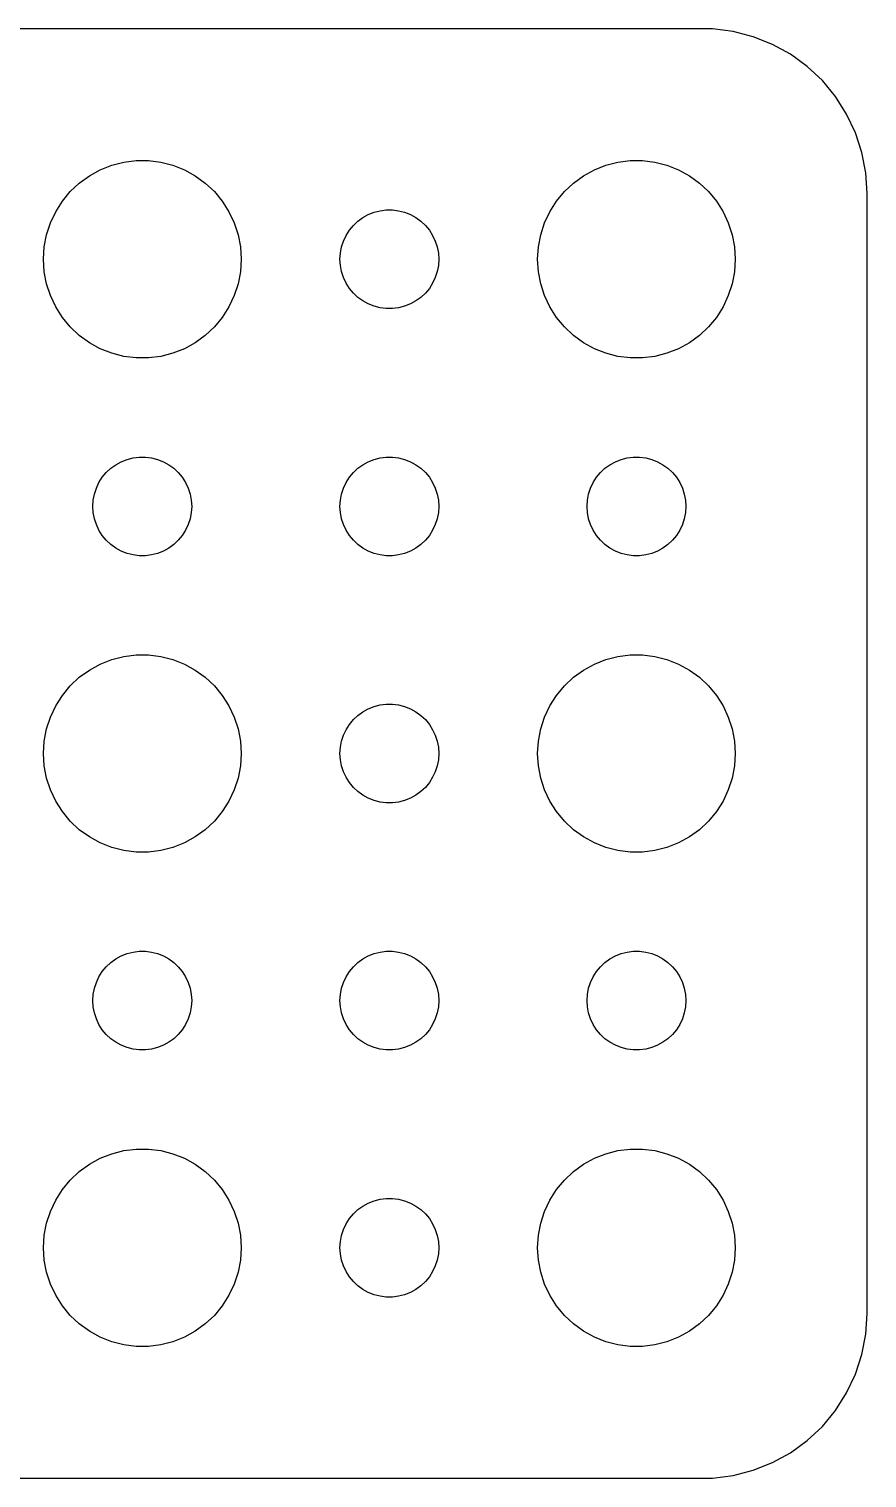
# Model space of a CAD drawing. Header units: metres. Extents: x -22 to 22, y 140 to 346.
# Drawn here: x -3.44 to 22, y 194.01 to 237.99 of the extents above; entities that cross this region are included whole.
import ezdxf

# ---------------------------------------------------------------- set-up
doc = ezdxf.new("R2010")
doc.units = ezdxf.units.M

msp = doc.modelspace()

# ---------------------------------------------------------------- linework, layer by layer
for p, q in [((17.3139, 237.99), (-17.3139, 237.99)), ((17.9369, 237.911), (17.3139, 237.99)), ((18.5451, 237.755), (17.9369, 237.911)), ((19.1289, 237.524), (18.5451, 237.755)), ((19.6791, 237.222), (19.1289, 237.524)), ((20.1871, 236.853), (19.6791, 237.222)), ((20.6448, 236.423), (20.1871, 236.853)), ((21.0451, 235.939), (20.6448, 236.423)), ((21.3815, 235.409), (21.0451, 235.939)), ((21.6489, 234.841), (21.3815, 235.409)), ((21.8429, 234.243), (21.6489, 234.841)), ((-0.562134, 233.947), (-0.18837, 233.994)), ((-0.18837, 233.994), (0.18837, 233.994)), ((0.18837, 233.994), (0.562134, 233.947)), ((14.4379, 233.947), (14.8116, 233.994)), ((14.8116, 233.994), (15.1884, 233.994)), ((15.1884, 233.994), (15.5621, 233.947)), ((21.9606, 233.627), (21.8429, 234.243)), ((-1.60747, 233.533), (-1.27733, 233.714)), ((-1.27733, 233.714), (-0.927048, 233.853)), ((-0.927048, 233.853), (-0.562134, 233.947)), ((0.562134, 233.947), (0.927048, 233.853)), ((0.927048, 233.853), (1.27733, 233.714)), ((1.27733, 233.714), (1.60747, 233.533)), ((13.3925, 233.533), (13.7227, 233.714)), ((13.7227, 233.714), (14.0729, 233.853)), ((14.0729, 233.853), (14.4379, 233.947)), ((15.5621, 233.947), (15.927, 233.853)), ((15.927, 233.853), (16.2773, 233.714)), ((16.2773, 233.714), (16.6075, 233.533)), ((22, 233), (21.9606, 233.627)), ((-2.1869, 233.054), (-1.91226, 233.312)), ((-1.91226, 233.312), (-1.60747, 233.533)), ((1.60747, 233.533), (1.91226, 233.312)), ((1.91226, 233.312), (2.1869, 233.054)), ((12.8131, 233.054), (13.0877, 233.312)), ((13.0877, 233.312), (13.3925, 233.533)), ((16.6075, 233.533), (16.9123, 233.312)), ((16.9123, 233.312), (17.1869, 233.054)), ((-2.62891, 232.445), (-2.42705, 232.763)), ((-2.42705, 232.763), (-2.1869, 233.054)), ((2.1869, 233.054), (2.42705, 232.763)), ((2.42705, 232.763), (2.62891, 232.445)), ((12.3711, 232.445), (12.5729, 232.763)), ((12.5729, 232.763), (12.8131, 233.054)), ((17.1869, 233.054), (17.427, 232.763)), ((17.427, 232.763), (17.6289, 232.445)), ((22, 199), (22, 233)), ((-2.78932, 232.104), (-2.62891, 232.445)), ((2.62891, 232.445), (2.78932, 232.104)), ((6.54385, 232.156), (6.69626, 232.266)), ((6.69626, 232.266), (6.86133, 232.357)), ((6.86133, 232.357), (7.03647, 232.427)), ((7.03647, 232.427), (7.21892, 232.473)), ((7.21892, 232.473), (7.40581, 232.497)), ((7.40581, 232.497), (7.59418, 232.497)), ((7.59418, 232.497), (7.78107, 232.473)), ((7.78107, 232.473), (7.96352, 232.427)), ((7.96352, 232.427), (8.13866, 232.357)), ((8.13866, 232.357), (8.30373, 232.266)), ((8.30373, 232.266), (8.45613, 232.156)), ((12.2107, 232.104), (12.3711, 232.445)), ((17.6289, 232.445), (17.7893, 232.104)), ((-2.90575, 231.746), (-2.78932, 232.104)), ((2.78932, 232.104), (2.90575, 231.746)), ((6.18553, 231.723), (6.28647, 231.882)), ((6.28647, 231.882), (6.40654, 232.027)), ((6.40654, 232.027), (6.54385, 232.156)), ((8.45613, 232.156), (8.59344, 232.027)), ((8.59344, 232.027), (8.71352, 231.882)), ((8.71352, 231.882), (8.81445, 231.723)), ((12.0942, 231.746), (12.2107, 232.104)), ((17.7893, 232.104), (17.9057, 231.746)), ((-3, 231), (-2.97633, 231.376)), ((-2.97633, 231.376), (-2.90575, 231.746)), ((2.90575, 231.746), (2.97633, 231.376)), ((2.97633, 231.376), (3, 231)), ((6.01183, 231.188), (6.04712, 231.373)), ((6.04712, 231.373), (6.10533, 231.552)), ((6.10533, 231.552), (6.18553, 231.723)), ((8.81445, 231.723), (8.89465, 231.552)), ((8.89465, 231.552), (8.95287, 231.373)), ((8.95287, 231.373), (8.98816, 231.188)), ((12, 231), (12.0237, 231.376)), ((12.0237, 231.376), (12.0942, 231.746)), ((17.9057, 231.746), (17.9763, 231.376)), ((17.9763, 231.376), (18, 231)), ((-2.97633, 230.624), (-3, 231)), ((3, 231), (2.97633, 230.624)), ((6, 231), (6.01183, 231.188)), ((6.01183, 230.812), (6, 231)), ((8.98816, 231.188), (9, 231)), ((9, 231), (8.98816, 230.812)), ((12.0237, 230.624), (12, 231)), ((18, 231), (17.9763, 230.624)), ((-2.90575, 230.254), (-2.97633, 230.624)), ((2.97633, 230.624), (2.90575, 230.254)), ((6.04712, 230.627), (6.01183, 230.812)), ((6.10533, 230.448), (6.04712, 230.627)), ((8.95287, 230.627), (8.89465, 230.448)), ((8.98816, 230.812), (8.95287, 230.627)), ((12.0942, 230.254), (12.0237, 230.624)), ((17.9763, 230.624), (17.9057, 230.254)), ((-2.78932, 229.896), (-2.90575, 230.254)), ((2.90575, 230.254), (2.78932, 229.896)), ((6.18553, 230.277), (6.10533, 230.448)), ((6.28647, 230.118), (6.18553, 230.277)), ((6.40654, 229.973), (6.28647, 230.118)), ((8.71352, 230.118), (8.59344, 229.973)), ((8.81445, 230.277), (8.71352, 230.118)), ((8.89465, 230.448), (8.81445, 230.277)), ((12.2107, 229.896), (12.0942, 230.254)), ((17.9057, 230.254), (17.7893, 229.896)), ((-2.62891, 229.555), (-2.78932, 229.896)), ((2.78932, 229.896), (2.62891, 229.555)), ((6.54385, 229.844), (6.40654, 229.973)), ((6.69626, 229.734), (6.54385, 229.844)), ((6.86133, 229.643), (6.69626, 229.734)), ((7.03647, 229.573), (6.86133, 229.643)), ((8.13866, 229.643), (7.96352, 229.573)), ((8.30373, 229.734), (8.13866, 229.643)), ((8.45613, 229.844), (8.30373, 229.734)), ((8.59344, 229.973), (8.45613, 229.844)), ((12.3711, 229.555), (12.2107, 229.896)), ((17.7893, 229.896), (17.6289, 229.555)), ((-2.42705, 229.237), (-2.62891, 229.555)), ((-2.1869, 228.946), (-2.42705, 229.237)), ((2.42705, 229.237), (2.1869, 228.946)), ((2.62891, 229.555), (2.42705, 229.237)), ((7.21892, 229.527), (7.03647, 229.573)), ((7.40581, 229.503), (7.21892, 229.527)), ((7.59418, 229.503), (7.40581, 229.503)), ((7.78107, 229.527), (7.59418, 229.503)), ((7.96352, 229.573), (7.78107, 229.527)), ((12.5729, 229.237), (12.3711, 229.555)), ((12.8131, 228.946), (12.5729, 229.237)), ((17.427, 229.237), (17.1869, 228.946)), ((17.6289, 229.555), (17.427, 229.237)), ((-1.91226, 228.688), (-2.1869, 228.946)), ((2.1869, 228.946), (1.91226, 228.688)), ((13.0877, 228.688), (12.8131, 228.946)), ((17.1869, 228.946), (16.9123, 228.688)), ((-1.60747, 228.467), (-1.91226, 228.688)), ((-1.27733, 228.286), (-1.60747, 228.467)), ((-0.927048, 228.147), (-1.27733, 228.286)), ((1.27733, 228.286), (0.927048, 228.147)), ((1.60747, 228.467), (1.27733, 228.286)), ((1.91226, 228.688), (1.60747, 228.467)), ((13.3925, 228.467), (13.0877, 228.688)), ((13.7227, 228.286), (13.3925, 228.467)), ((14.0729, 228.147), (13.7227, 228.286)), ((16.2773, 228.286), (15.927, 228.147)), ((16.6075, 228.467), (16.2773, 228.286)), ((16.9123, 228.688), (16.6075, 228.467)), ((-0.562134, 228.053), (-0.927048, 228.147)), ((-0.18837, 228.006), (-0.562134, 228.053)), ((0.18837, 228.006), (-0.18837, 228.006)), ((0.562134, 228.053), (0.18837, 228.006)), ((0.927048, 228.147), (0.562134, 228.053)), ((14.4379, 228.053), (14.0729, 228.147)), ((14.8116, 228.006), (14.4379, 228.053)), ((15.1884, 228.006), (14.8116, 228.006)), ((15.5621, 228.053), (15.1884, 228.006)), ((15.927, 228.147), (15.5621, 228.053)), ((-0.956131, 224.656), (-0.803726, 224.766)), ((-0.803726, 224.766), (-0.638657, 224.857)), ((-0.638657, 224.857), (-0.463516, 224.927)), ((-0.463516, 224.927), (-0.281067, 224.973)), ((-0.281067, 224.973), (-0.094177, 224.997)), ((-0.094177, 224.997), (0.094177, 224.997)), ((0.094177, 224.997), (0.281067, 224.973)), ((0.281067, 224.973), (0.463516, 224.927)), ((0.463516, 224.927), (0.638657, 224.857)), ((0.638657, 224.857), (0.803726, 224.766)), ((0.803726, 224.766), (0.956131, 224.656)), ((6.54385, 224.656), (6.69626, 224.766)), ((6.69626, 224.766), (6.86133, 224.857)), ((6.86133, 224.857), (7.03647, 224.927)), ((7.03647, 224.927), (7.21892, 224.973)), ((7.21892, 224.973), (7.40581, 224.997)), ((7.40581, 224.997), (7.59418, 224.997)), ((7.59418, 224.997), (7.78107, 224.973)), ((7.78107, 224.973), (7.96352, 224.927)), ((7.96352, 224.927), (8.13866, 224.857)), ((8.13866, 224.857), (8.30373, 224.766)), ((8.30373, 224.766), (8.45613, 224.656)), ((14.0439, 224.656), (14.1963, 224.766)), ((14.1963, 224.766), (14.3613, 224.857)), ((14.3613, 224.857), (14.5365, 224.927)), ((14.5365, 224.927), (14.7189, 224.973)), ((14.7189, 224.973), (14.9058, 224.997)), ((14.9058, 224.997), (15.0942, 224.997)), ((15.0942, 224.997), (15.2811, 224.973)), ((15.2811, 224.973), (15.4635, 224.927)), ((15.4635, 224.927), (15.6387, 224.857)), ((15.6387, 224.857), (15.8037, 224.766)), ((15.8037, 224.766), (15.9561, 224.656)), ((-1.31445, 224.223), (-1.21352, 224.382)), ((-1.21352, 224.382), (-1.09344, 224.527)), ((-1.09344, 224.527), (-0.956131, 224.656)), ((0.956131, 224.656), (1.09344, 224.527)), ((1.09344, 224.527), (1.21352, 224.382)), ((1.21352, 224.382), (1.31445, 224.223)), ((6.18553, 224.223), (6.28647, 224.382)), ((6.28647, 224.382), (6.40654, 224.527)), ((6.40654, 224.527), (6.54385, 224.656)), ((8.45613, 224.656), (8.59344, 224.527)), ((8.59344, 224.527), (8.71352, 224.382)), ((8.71352, 224.382), (8.81445, 224.223)), ((13.6855, 224.223), (13.7865, 224.382)), ((13.7865, 224.382), (13.9065, 224.527)), ((13.9065, 224.527), (14.0439, 224.656)), ((15.9561, 224.656), (16.0934, 224.527)), ((16.0934, 224.527), (16.2135, 224.382)), ((16.2135, 224.382), (16.3145, 224.223)), ((-1.48816, 223.688), (-1.45287, 223.873)), ((-1.45287, 223.873), (-1.39465, 224.052)), ((-1.39465, 224.052), (-1.31445, 224.223)), ((1.31445, 224.223), (1.39465, 224.052)), ((1.39465, 224.052), (1.45287, 223.873)), ((1.45287, 223.873), (1.48816, 223.688)), ((6.01183, 223.688), (6.04712, 223.873)), ((6.04712, 223.873), (6.10533, 224.052)), ((6.10533, 224.052), (6.18553, 224.223)), ((8.81445, 224.223), (8.89465, 224.052)), ((8.89465, 224.052), (8.95287, 223.873)), ((8.95287, 223.873), (8.98816, 223.688)), ((13.5118, 223.688), (13.5471, 223.873)), ((13.5471, 223.873), (13.6053, 224.052)), ((13.6053, 224.052), (13.6855, 224.223)), ((16.3145, 224.223), (16.3947, 224.052)), ((16.3947, 224.052), (16.4529, 223.873)), ((16.4529, 223.873), (16.4882, 223.688)), ((-1.5, 223.5), (-1.48816, 223.688)), ((-1.48816, 223.312), (-1.5, 223.5)), ((1.48816, 223.688), (1.5, 223.5)), ((1.5, 223.5), (1.48816, 223.312)), ((6, 223.5), (6.01183, 223.688)), ((6.01183, 223.312), (6, 223.5)), ((8.98816, 223.688), (9, 223.5)), ((9, 223.5), (8.98816, 223.312)), ((13.5, 223.5), (13.5118, 223.688)), ((13.5118, 223.312), (13.5, 223.5)), ((16.4882, 223.688), (16.5, 223.5)), ((16.5, 223.5), (16.4882, 223.312)), ((-1.45287, 223.127), (-1.48816, 223.312)), ((-1.39465, 222.948), (-1.45287, 223.127)), ((1.45287, 223.127), (1.39465, 222.948)), ((1.48816, 223.312), (1.45287, 223.127)), ((6.04712, 223.127), (6.01183, 223.312)), ((6.10533, 222.948), (6.04712, 223.127)), ((8.95287, 223.127), (8.89465, 222.948)), ((8.98816, 223.312), (8.95287, 223.127)), ((13.5471, 223.127), (13.5118, 223.312)), ((13.6053, 222.948), (13.5471, 223.127)), ((16.4529, 223.127), (16.3947, 222.948)), ((16.4882, 223.312), (16.4529, 223.127)), ((-1.31445, 222.777), (-1.39465, 222.948)), ((-1.21352, 222.618), (-1.31445, 222.777)), ((-1.09344, 222.473), (-1.21352, 222.618)), ((1.21352, 222.618), (1.09344, 222.473)), ((1.31445, 222.777), (1.21352, 222.618)), ((1.39465, 222.948), (1.31445, 222.777)), ((6.18553, 222.777), (6.10533, 222.948)), ((6.28647, 222.618), (6.18553, 222.777)), ((6.40654, 222.473), (6.28647, 222.618)), ((8.71352, 222.618), (8.59344, 222.473)), ((8.81445, 222.777), (8.71352, 222.618)), ((8.89465, 222.948), (8.81445, 222.777)), ((13.6855, 222.777), (13.6053, 222.948)), ((13.7865, 222.618), (13.6855, 222.777)), ((13.9065, 222.473), (13.7865, 222.618)), ((16.2135, 222.618), (16.0934, 222.473)), ((16.3145, 222.777), (16.2135, 222.618)), ((16.3947, 222.948), (16.3145, 222.777)), ((-0.956131, 222.344), (-1.09344, 222.473)), ((-0.803726, 222.234), (-0.956131, 222.344)), ((-0.638657, 222.143), (-0.803726, 222.234)), ((-0.463516, 222.073), (-0.638657, 222.143)), ((0.638657, 222.143), (0.463516, 222.073)), ((0.803726, 222.234), (0.638657, 222.143)), ((0.956131, 222.344), (0.803726, 222.234)), ((1.09344, 222.473), (0.956131, 222.344)), ((6.54385, 222.344), (6.40654, 222.473)), ((6.69626, 222.234), (6.54385, 222.344)), ((6.86133, 222.143), (6.69626, 222.234)), ((7.03647, 222.073), (6.86133, 222.143)), ((8.13866, 222.143), (7.96352, 222.073)), ((8.30373, 222.234), (8.13866, 222.143)), ((8.45613, 222.344), (8.30373, 222.234)), ((8.59344, 222.473), (8.45613, 222.344)), ((14.0439, 222.344), (13.9065, 222.473)), ((14.1963, 222.234), (14.0439, 222.344)), ((14.3613, 222.143), (14.1963, 222.234)), ((14.5365, 222.073), (14.3613, 222.143)), ((15.6387, 222.143), (15.4635, 222.073)), ((15.8037, 222.234), (15.6387, 222.143)), ((15.9561, 222.344), (15.8037, 222.234)), ((16.0934, 222.473), (15.9561, 222.344)), ((-0.281067, 222.027), (-0.463516, 222.073)), ((-0.094177, 222.003), (-0.281067, 222.027)), ((0.094177, 222.003), (-0.094177, 222.003)), ((0.281067, 222.027), (0.094177, 222.003)), ((0.463516, 222.073), (0.281067, 222.027)), ((7.21892, 222.027), (7.03647, 222.073)), ((7.40581, 222.003), (7.21892, 222.027)), ((7.59418, 222.003), (7.40581, 222.003)), ((7.78107, 222.027), (7.59418, 222.003)), ((7.96352, 222.073), (7.78107, 222.027)), ((14.7189, 222.027), (14.5365, 222.073)), ((14.9058, 222.003), (14.7189, 222.027)), ((15.0942, 222.003), (14.9058, 222.003)), ((15.2811, 222.027), (15.0942, 222.003)), ((15.4635, 222.073), (15.2811, 222.027)), ((-1.60747, 218.533), (-1.27733, 218.714)), ((-1.27733, 218.714), (-0.927048, 218.853)), ((-0.927048, 218.853), (-0.562134, 218.947)), ((-0.562134, 218.947), (-0.18837, 218.994)), ((-0.18837, 218.994), (0.18837, 218.994)), ((0.18837, 218.994), (0.562134, 218.947)), ((0.562134, 218.947), (0.927048, 218.853)), ((0.927048, 218.853), (1.27733, 218.714)), ((1.27733, 218.714), (1.60747, 218.533)), ((13.3925, 218.533), (13.7227, 218.714)), ((13.7227, 218.714), (14.0729, 218.853)), ((14.0729, 218.853), (14.4379, 218.947)), ((14.4379, 218.947), (14.8116, 218.994)), ((14.8116, 218.994), (15.1884, 218.994)), ((15.1884, 218.994), (15.5621, 218.947)), ((15.5621, 218.947), (15.927, 218.853)), ((15.927, 218.853), (16.2773, 218.714)), ((16.2773, 218.714), (16.6075, 218.533)), ((-2.1869, 218.054), (-1.91226, 218.312)), ((-1.91226, 218.312), (-1.60747, 218.533)), ((1.60747, 218.533), (1.91226, 218.312)), ((1.91226, 218.312), (2.1869, 218.054)), ((12.8131, 218.054), (13.0877, 218.312)), ((13.0877, 218.312), (13.3925, 218.533)), ((16.6075, 218.533), (16.9123, 218.312)), ((16.9123, 218.312), (17.1869, 218.054)), ((-2.62891, 217.445), (-2.42705, 217.763)), ((-2.42705, 217.763), (-2.1869, 218.054)), ((2.1869, 218.054), (2.42705, 217.763)), ((2.42705, 217.763), (2.62891, 217.445)), ((12.3711, 217.445), (12.5729, 217.763)), ((12.5729, 217.763), (12.8131, 218.054)), ((17.1869, 218.054), (17.427, 217.763)), ((17.427, 217.763), (17.6289, 217.445)), ((-2.78932, 217.104), (-2.62891, 217.445)), ((2.62891, 217.445), (2.78932, 217.104)), ((6.54385, 217.156), (6.69626, 217.266)), ((6.69626, 217.266), (6.86133, 217.357)), ((6.86133, 217.357), (7.03647, 217.427)), ((7.03647, 217.427), (7.21892, 217.473)), ((7.21892, 217.473), (7.40581, 217.497)), ((7.40581, 217.497), (7.59418, 217.497)), ((7.59418, 217.497), (7.78107, 217.473)), ((7.78107, 217.473), (7.96352, 217.427)), ((7.96352, 217.427), (8.13866, 217.357)), ((8.13866, 217.357), (8.30373, 217.266)), ((8.30373, 217.266), (8.45613, 217.156)), ((12.2107, 217.104), (12.3711, 217.445)), ((17.6289, 217.445), (17.7893, 217.104)), ((-2.90575, 216.746), (-2.78932, 217.104)), ((2.78932, 217.104), (2.90575, 216.746)), ((6.18553, 216.723), (6.28647, 216.882)), ((6.28647, 216.882), (6.40654, 217.027)), ((6.40654, 217.027), (6.54385, 217.156)), ((8.45613, 217.156), (8.59344, 217.027)), ((8.59344, 217.027), (8.71352, 216.882)), ((8.71352, 216.882), (8.81445, 216.723)), ((12.0942, 216.746), (12.2107, 217.104)), ((17.7893, 217.104), (17.9057, 216.746)), ((-2.97633, 216.376), (-2.90575, 216.746)), ((2.90575, 216.746), (2.97633, 216.376)), ((6.04712, 216.373), (6.10533, 216.552)), ((6.10533, 216.552), (6.18553, 216.723)), ((8.81445, 216.723), (8.89465, 216.552)), ((8.89465, 216.552), (8.95287, 216.373)), ((12.0237, 216.376), (12.0942, 216.746)), ((17.9057, 216.746), (17.9763, 216.376)), ((-3, 216), (-2.97633, 216.376)), ((-2.97633, 215.624), (-3, 216)), ((2.97633, 216.376), (3, 216)), ((3, 216), (2.97633, 215.624)), ((6, 216), (6.01183, 216.188)), ((6.01183, 215.812), (6, 216)), ((6.01183, 216.188), (6.04712, 216.373)), ((8.95287, 216.373), (8.98816, 216.188)), ((8.98816, 216.188), (9, 216)), ((9, 216), (8.98816, 215.812)), ((12, 216), (12.0237, 216.376)), ((12.0237, 215.624), (12, 216)), ((17.9763, 216.376), (18, 216)), ((18, 216), (17.9763, 215.624)), ((-2.90575, 215.254), (-2.97633, 215.624)), ((2.97633, 215.624), (2.90575, 215.254)), ((6.04712, 215.627), (6.01183, 215.812)), ((6.10533, 215.448), (6.04712, 215.627)), ((8.95287, 215.627), (8.89465, 215.448)), ((8.98816, 215.812), (8.95287, 215.627)), ((12.0942, 215.254), (12.0237, 215.624)), ((17.9763, 215.624), (17.9057, 215.254)), ((-2.78932, 214.896), (-2.90575, 215.254)), ((2.90575, 215.254), (2.78932, 214.896)), ((6.18553, 215.277), (6.10533, 215.448)), ((6.28647, 215.118), (6.18553, 215.277)), ((6.40654, 214.973), (6.28647, 215.118)), ((8.71352, 215.118), (8.59344, 214.973)), ((8.81445, 215.277), (8.71352, 215.118)), ((8.89465, 215.448), (8.81445, 215.277)), ((12.2107, 214.896), (12.0942, 215.254)), ((17.9057, 215.254), (17.7893, 214.896)), ((-2.62891, 214.555), (-2.78932, 214.896)), ((2.78932, 214.896), (2.62891, 214.555)), ((6.54385, 214.844), (6.40654, 214.973)), ((6.69626, 214.734), (6.54385, 214.844)), ((6.86133, 214.643), (6.69626, 214.734)), ((7.03647, 214.573), (6.86133, 214.643)), ((8.13866, 214.643), (7.96352, 214.573)), ((8.30373, 214.734), (8.13866, 214.643)), ((8.45613, 214.844), (8.30373, 214.734)), ((8.59344, 214.973), (8.45613, 214.844)), ((12.3711, 214.555), (12.2107, 214.896)), ((17.7893, 214.896), (17.6289, 214.555)), ((-2.42705, 214.237), (-2.62891, 214.555)), ((-2.1869, 213.946), (-2.42705, 214.237)), ((2.42705, 214.237), (2.1869, 213.946)), ((2.62891, 214.555), (2.42705, 214.237)), ((7.21892, 214.527), (7.03647, 214.573)), ((7.40581, 214.503), (7.21892, 214.527)), ((7.59418, 214.503), (7.40581, 214.503)), ((7.78107, 214.527), (7.59418, 214.503)), ((7.96352, 214.573), (7.78107, 214.527)), ((12.5729, 214.237), (12.3711, 214.555)), ((12.8131, 213.946), (12.5729, 214.237)), ((17.427, 214.237), (17.1869, 213.946)), ((17.6289, 214.555), (17.427, 214.237)), ((-1.91226, 213.688), (-2.1869, 213.946)), ((2.1869, 213.946), (1.91226, 213.688)), ((13.0877, 213.688), (12.8131, 213.946)), ((17.1869, 213.946), (16.9123, 213.688)), ((-1.60747, 213.467), (-1.91226, 213.688)), ((-1.27733, 213.286), (-1.60747, 213.467)), ((1.60747, 213.467), (1.27733, 213.286)), ((1.91226, 213.688), (1.60747, 213.467)), ((13.3925, 213.467), (13.0877, 213.688)), ((13.7227, 213.286), (13.3925, 213.467)), ((16.6075, 213.467), (16.2773, 213.286)), ((16.9123, 213.688), (16.6075, 213.467)), ((-0.927048, 213.147), (-1.27733, 213.286)), ((-0.562134, 213.053), (-0.927048, 213.147)), ((-0.18837, 213.006), (-0.562134, 213.053)), ((0.18837, 213.006), (-0.18837, 213.006)), ((0.562134, 213.053), (0.18837, 213.006)), ((0.927048, 213.147), (0.562134, 213.053)), ((1.27733, 213.286), (0.927048, 213.147)), ((14.0729, 213.147), (13.7227, 213.286)), ((14.4379, 213.053), (14.0729, 213.147)), ((14.8116, 213.006), (14.4379, 213.053)), ((15.1884, 213.006), (14.8116, 213.006)), ((15.5621, 213.053), (15.1884, 213.006)), ((15.927, 213.147), (15.5621, 213.053)), ((16.2773, 213.286), (15.927, 213.147)), ((-0.803726, 209.766), (-0.638657, 209.857)), ((-0.638657, 209.857), (-0.463516, 209.927)), ((-0.463516, 209.927), (-0.281067, 209.973)), ((-0.281067, 209.973), (-0.094177, 209.997)), ((-0.094177, 209.997), (0.094177, 209.997)), ((0.094177, 209.997), (0.281067, 209.973)), ((0.281067, 209.973), (0.463516, 209.927)), ((0.463516, 209.927), (0.638657, 209.857)), ((0.638657, 209.857), (0.803726, 209.766)), ((6.69626, 209.766), (6.86133, 209.857)), ((6.86133, 209.857), (7.03647, 209.927)), ((7.03647, 209.927), (7.21892, 209.973)), ((7.21892, 209.973), (7.40581, 209.997)), ((7.40581, 209.997), (7.59418, 209.997)), ((7.59418, 209.997), (7.78107, 209.973)), ((7.78107, 209.973), (7.96352, 209.927)), ((7.96352, 209.927), (8.13866, 209.857)), ((8.13866, 209.857), (8.30373, 209.766)), ((14.1963, 209.766), (14.3613, 209.857)), ((14.3613, 209.857), (14.5365, 209.927)), ((14.5365, 209.927), (14.7189, 209.973)), ((14.7189, 209.973), (14.9058, 209.997)), ((14.9058, 209.997), (15.0942, 209.997)), ((15.0942, 209.997), (15.2811, 209.973)), ((15.2811, 209.973), (15.4635, 209.927)), ((15.4635, 209.927), (15.6387, 209.857)), ((15.6387, 209.857), (15.8037, 209.766)), ((-1.31445, 209.223), (-1.21352, 209.382)), ((-1.21352, 209.382), (-1.09344, 209.527)), ((-1.09344, 209.527), (-0.956131, 209.656)), ((-0.956131, 209.656), (-0.803726, 209.766)), ((0.803726, 209.766), (0.956131, 209.656)), ((0.956131, 209.656), (1.09344, 209.527)), ((1.09344, 209.527), (1.21352, 209.382)), ((1.21352, 209.382), (1.31445, 209.223)), ((6.18553, 209.223), (6.28647, 209.382)), ((6.28647, 209.382), (6.40654, 209.527)), ((6.40654, 209.527), (6.54385, 209.656)), ((6.54385, 209.656), (6.69626, 209.766)), ((8.30373, 209.766), (8.45613, 209.656)), ((8.45613, 209.656), (8.59344, 209.527)), ((8.59344, 209.527), (8.71352, 209.382)), ((8.71352, 209.382), (8.81445, 209.223)), ((13.6855, 209.223), (13.7865, 209.382)), ((13.7865, 209.382), (13.9065, 209.527)), ((13.9065, 209.527), (14.0439, 209.656)), ((14.0439, 209.656), (14.1963, 209.766)), ((15.8037, 209.766), (15.9561, 209.656)), ((15.9561, 209.656), (16.0934, 209.527)), ((16.0934, 209.527), (16.2135, 209.382)), ((16.2135, 209.382), (16.3145, 209.223)), ((-1.45287, 208.873), (-1.39465, 209.052)), ((-1.39465, 209.052), (-1.31445, 209.223)), ((1.31445, 209.223), (1.39465, 209.052)), ((1.39465, 209.052), (1.45287, 208.873)), ((6.04712, 208.873), (6.10533, 209.052)), ((6.10533, 209.052), (6.18553, 209.223)), ((8.81445, 209.223), (8.89465, 209.052)), ((8.89465, 209.052), (8.95287, 208.873)), ((13.5471, 208.873), (13.6053, 209.052)), ((13.6053, 209.052), (13.6855, 209.223)), ((16.3145, 209.223), (16.3947, 209.052)), ((16.3947, 209.052), (16.4529, 208.873)), ((-1.5, 208.5), (-1.48816, 208.688)), ((-1.48816, 208.312), (-1.5, 208.5)), ((-1.48816, 208.688), (-1.45287, 208.873)), ((1.45287, 208.873), (1.48816, 208.688)), ((1.48816, 208.688), (1.5, 208.5)), ((1.5, 208.5), (1.48816, 208.312)), ((6, 208.5), (6.01183, 208.688)), ((6.01183, 208.312), (6, 208.5)), ((6.01183, 208.688), (6.04712, 208.873)), ((8.95287, 208.873), (8.98816, 208.688)), ((8.98816, 208.688), (9, 208.5)), ((9, 208.5), (8.98816, 208.312)), ((13.5, 208.5), (13.5118, 208.688)), ((13.5118, 208.312), (13.5, 208.5)), ((13.5118, 208.688), (13.5471, 208.873)), ((16.4529, 208.873), (16.4882, 208.688)), ((16.4882, 208.688), (16.5, 208.5)), ((16.5, 208.5), (16.4882, 208.312)), ((-1.45287, 208.127), (-1.48816, 208.312)), ((-1.39465, 207.948), (-1.45287, 208.127)), ((1.45287, 208.127), (1.39465, 207.948)), ((1.48816, 208.312), (1.45287, 208.127)), ((6.04712, 208.127), (6.01183, 208.312)), ((6.10533, 207.948), (6.04712, 208.127)), ((8.95287, 208.127), (8.89465, 207.948)), ((8.98816, 208.312), (8.95287, 208.127)), ((13.5471, 208.127), (13.5118, 208.312)), ((13.6053, 207.948), (13.5471, 208.127)), ((16.4529, 208.127), (16.3947, 207.948)), ((16.4882, 208.312), (16.4529, 208.127)), ((-1.31445, 207.777), (-1.39465, 207.948)), ((-1.21352, 207.618), (-1.31445, 207.777)), ((-1.09344, 207.473), (-1.21352, 207.618)), ((1.21352, 207.618), (1.09344, 207.473)), ((1.31445, 207.777), (1.21352, 207.618)), ((1.39465, 207.948), (1.31445, 207.777)), ((6.18553, 207.777), (6.10533, 207.948)), ((6.28647, 207.618), (6.18553, 207.777)), ((6.40654, 207.473), (6.28647, 207.618)), ((8.71352, 207.618), (8.59344, 207.473)), ((8.81445, 207.777), (8.71352, 207.618)), ((8.89465, 207.948), (8.81445, 207.777)), ((13.6855, 207.777), (13.6053, 207.948)), ((13.7865, 207.618), (13.6855, 207.777)), ((13.9065, 207.473), (13.7865, 207.618)), ((16.2135, 207.618), (16.0934, 207.473)), ((16.3145, 207.777), (16.2135, 207.618)), ((16.3947, 207.948), (16.3145, 207.777)), ((-0.956131, 207.344), (-1.09344, 207.473)), ((-0.803726, 207.234), (-0.956131, 207.344)), ((-0.638657, 207.143), (-0.803726, 207.234)), ((0.803726, 207.234), (0.638657, 207.143)), ((0.956131, 207.344), (0.803726, 207.234)), ((1.09344, 207.473), (0.956131, 207.344)), ((6.54385, 207.344), (6.40654, 207.473)), ((6.69626, 207.234), (6.54385, 207.344)), ((6.86133, 207.143), (6.69626, 207.234)), ((8.30373, 207.234), (8.13866, 207.143)), ((8.45613, 207.344), (8.30373, 207.234)), ((8.59344, 207.473), (8.45613, 207.344)), ((14.0439, 207.344), (13.9065, 207.473)), ((14.1963, 207.234), (14.0439, 207.344)), ((14.3613, 207.143), (14.1963, 207.234)), ((15.8037, 207.234), (15.6387, 207.143)), ((15.9561, 207.344), (15.8037, 207.234)), ((16.0934, 207.473), (15.9561, 207.344)), ((-0.463516, 207.073), (-0.638657, 207.143)), ((-0.281067, 207.027), (-0.463516, 207.073)), ((-0.094177, 207.003), (-0.281067, 207.027)), ((0.094177, 207.003), (-0.094177, 207.003)), ((0.281067, 207.027), (0.094177, 207.003)), ((0.463516, 207.073), (0.281067, 207.027)), ((0.638657, 207.143), (0.463516, 207.073)), ((7.03647, 207.073), (6.86133, 207.143)), ((7.21892, 207.027), (7.03647, 207.073)), ((7.40581, 207.003), (7.21892, 207.027)), ((7.59418, 207.003), (7.40581, 207.003)), ((7.78107, 207.027), (7.59418, 207.003)), ((7.96352, 207.073), (7.78107, 207.027)), ((8.13866, 207.143), (7.96352, 207.073)), ((14.5365, 207.073), (14.3613, 207.143)), ((14.7189, 207.027), (14.5365, 207.073)), ((14.9058, 207.003), (14.7189, 207.027)), ((15.0942, 207.003), (14.9058, 207.003)), ((15.2811, 207.027), (15.0942, 207.003)), ((15.4635, 207.073), (15.2811, 207.027)), ((15.6387, 207.143), (15.4635, 207.073)), ((-1.60747, 203.533), (-1.27733, 203.714)), ((-1.27733, 203.714), (-0.927048, 203.853)), ((-0.927048, 203.853), (-0.562134, 203.947)), ((-0.562134, 203.947), (-0.18837, 203.994)), ((-0.18837, 203.994), (0.18837, 203.994)), ((0.18837, 203.994), (0.562134, 203.947)), ((0.562134, 203.947), (0.927048, 203.853)), ((0.927048, 203.853), (1.27733, 203.714)), ((1.27733, 203.714), (1.60747, 203.533)), ((13.3925, 203.533), (13.7227, 203.714)), ((13.7227, 203.714), (14.0729, 203.853)), ((14.0729, 203.853), (14.4379, 203.947)), ((14.4379, 203.947), (14.8116, 203.994)), ((14.8116, 203.994), (15.1884, 203.994)), ((15.1884, 203.994), (15.5621, 203.947)), ((15.5621, 203.947), (15.927, 203.853)), ((15.927, 203.853), (16.2773, 203.714)), ((16.2773, 203.714), (16.6075, 203.533)), ((-2.1869, 203.054), (-1.91226, 203.312)), ((-1.91226, 203.312), (-1.60747, 203.533)), ((1.60747, 203.533), (1.91226, 203.312)), ((1.91226, 203.312), (2.1869, 203.054)), ((12.8131, 203.054), (13.0877, 203.312)), ((13.0877, 203.312), (13.3925, 203.533)), ((16.6075, 203.533), (16.9123, 203.312)), ((16.9123, 203.312), (17.1869, 203.054)), ((-2.62891, 202.445), (-2.42705, 202.763)), ((-2.42705, 202.763), (-2.1869, 203.054)), ((2.1869, 203.054), (2.42705, 202.763)), ((2.42705, 202.763), (2.62891, 202.445)), ((12.3711, 202.445), (12.5729, 202.763)), ((12.5729, 202.763), (12.8131, 203.054)), ((17.1869, 203.054), (17.427, 202.763)), ((17.427, 202.763), (17.6289, 202.445)), ((-2.78932, 202.104), (-2.62891, 202.445)), ((2.62891, 202.445), (2.78932, 202.104)), ((6.69626, 202.266), (6.86133, 202.357)), ((6.86133, 202.357), (7.03647, 202.427)), ((7.03647, 202.427), (7.21892, 202.473)), ((7.21892, 202.473), (7.40581, 202.497)), ((7.40581, 202.497), (7.59418, 202.497)), ((7.59418, 202.497), (7.78107, 202.473)), ((7.78107, 202.473), (7.96352, 202.427)), ((7.96352, 202.427), (8.13866, 202.357)), ((8.13866, 202.357), (8.30373, 202.266)), ((12.2107, 202.104), (12.3711, 202.445)), ((17.6289, 202.445), (17.7893, 202.104)), ((-2.90575, 201.746), (-2.78932, 202.104)), ((2.78932, 202.104), (2.90575, 201.746)), ((6.18553, 201.723), (6.28647, 201.882)), ((6.28647, 201.882), (6.40654, 202.027)), ((6.40654, 202.027), (6.54385, 202.156)), ((6.54385, 202.156), (6.69626, 202.266)), ((8.30373, 202.266), (8.45613, 202.156)), ((8.45613, 202.156), (8.59344, 202.027)), ((8.59344, 202.027), (8.71352, 201.882)), ((8.71352, 201.882), (8.81445, 201.723)), ((12.0942, 201.746), (12.2107, 202.104)), ((17.7893, 202.104), (17.9057, 201.746)), ((-2.97633, 201.376), (-2.90575, 201.746)), ((2.90575, 201.746), (2.97633, 201.376)), ((6.04712, 201.373), (6.10533, 201.552)), ((6.10533, 201.552), (6.18553, 201.723)), ((8.81445, 201.723), (8.89465, 201.552)), ((8.89465, 201.552), (8.95287, 201.373)), ((12.0237, 201.376), (12.0942, 201.746)), ((17.9057, 201.746), (17.9763, 201.376)), ((-3, 201), (-2.97633, 201.376)), ((-2.97633, 200.624), (-3, 201)), ((2.97633, 201.376), (3, 201)), ((3, 201), (2.97633, 200.624)), ((6, 201), (6.01183, 201.188)), ((6.01183, 200.812), (6, 201)), ((6.01183, 201.188), (6.04712, 201.373)), ((8.95287, 201.373), (8.98816, 201.188)), ((8.98816, 201.188), (9, 201)), ((9, 201), (8.98816, 200.812)), ((12, 201), (12.0237, 201.376)), ((12.0237, 200.624), (12, 201)), ((17.9763, 201.376), (18, 201)), ((18, 201), (17.9763, 200.624)), ((-2.90575, 200.254), (-2.97633, 200.624)), ((2.97633, 200.624), (2.90575, 200.254)), ((6.04712, 200.627), (6.01183, 200.812)), ((6.10533, 200.448), (6.04712, 200.627)), ((8.95287, 200.627), (8.89465, 200.448)), ((8.98816, 200.812), (8.95287, 200.627)), ((12.0942, 200.254), (12.0237, 200.624)), ((17.9763, 200.624), (17.9057, 200.254)), ((-2.78932, 199.896), (-2.90575, 200.254)), ((2.90575, 200.254), (2.78932, 199.896)), ((6.18553, 200.277), (6.10533, 200.448)), ((6.28647, 200.118), (6.18553, 200.277)), ((6.40654, 199.973), (6.28647, 200.118)), ((8.71352, 200.118), (8.59344, 199.973)), ((8.81445, 200.277), (8.71352, 200.118)), ((8.89465, 200.448), (8.81445, 200.277)), ((12.2107, 199.896), (12.0942, 200.254)), ((17.9057, 200.254), (17.7893, 199.896)), ((-2.62891, 199.555), (-2.78932, 199.896)), ((2.78932, 199.896), (2.62891, 199.555)), ((6.54385, 199.844), (6.40654, 199.973)), ((6.69626, 199.734), (6.54385, 199.844)), ((6.86133, 199.643), (6.69626, 199.734)), ((8.30373, 199.734), (8.13866, 199.643)), ((8.45613, 199.844), (8.30373, 199.734)), ((8.59344, 199.973), (8.45613, 199.844)), ((12.3711, 199.555), (12.2107, 199.896)), ((17.7893, 199.896), (17.6289, 199.555)), ((-2.42705, 199.237), (-2.62891, 199.555)), ((-2.1869, 198.946), (-2.42705, 199.237)), ((2.42705, 199.237), (2.1869, 198.946)), ((2.62891, 199.555), (2.42705, 199.237)), ((7.03647, 199.573), (6.86133, 199.643)), ((7.21892, 199.527), (7.03647, 199.573)), ((7.40581, 199.503), (7.21892, 199.527)), ((7.59418, 199.503), (7.40581, 199.503)), ((7.78107, 199.527), (7.59418, 199.503)), ((7.96352, 199.573), (7.78107, 199.527)), ((8.13866, 199.643), (7.96352, 199.573)), ((12.5729, 199.237), (12.3711, 199.555)), ((12.8131, 198.946), (12.5729, 199.237)), ((17.427, 199.237), (17.1869, 198.946)), ((17.6289, 199.555), (17.427, 199.237)), ((-1.91226, 198.688), (-2.1869, 198.946)), ((2.1869, 198.946), (1.91226, 198.688)), ((13.0877, 198.688), (12.8131, 198.946)), ((17.1869, 198.946), (16.9123, 198.688)), ((21.9606, 198.373), (22, 199)), ((-1.60747, 198.467), (-1.91226, 198.688)), ((-1.27733, 198.286), (-1.60747, 198.467)), ((1.60747, 198.467), (1.27733, 198.286)), ((1.91226, 198.688), (1.60747, 198.467)), ((13.3925, 198.467), (13.0877, 198.688)), ((13.7227, 198.286), (13.3925, 198.467)), ((16.6075, 198.467), (16.2773, 198.286)), ((16.9123, 198.688), (16.6075, 198.467)), ((21.8429, 197.757), (21.9606, 198.373)), ((-0.927048, 198.147), (-1.27733, 198.286)), ((-0.562134, 198.053), (-0.927048, 198.147)), ((-0.18837, 198.006), (-0.562134, 198.053)), ((0.18837, 198.006), (-0.18837, 198.006)), ((0.562134, 198.053), (0.18837, 198.006)), ((0.927048, 198.147), (0.562134, 198.053)), ((1.27733, 198.286), (0.927048, 198.147)), ((14.0729, 198.147), (13.7227, 198.286)), ((14.4379, 198.053), (14.0729, 198.147)), ((14.8116, 198.006), (14.4379, 198.053)), ((15.1884, 198.006), (14.8116, 198.006)), ((15.5621, 198.053), (15.1884, 198.006)), ((15.927, 198.147), (15.5621, 198.053)), ((16.2773, 198.286), (15.927, 198.147)), ((21.6489, 197.159), (21.8429, 197.757)), ((21.3815, 196.591), (21.6489, 197.159)), ((21.0451, 196.061), (21.3815, 196.591)), ((20.6448, 195.577), (21.0451, 196.061)), ((20.1871, 195.147), (20.6448, 195.577)), ((19.6791, 194.778), (20.1871, 195.147)), ((18.5451, 194.245), (19.1289, 194.476)), ((19.1289, 194.476), (19.6791, 194.778)), ((-17.3139, 194.01), (17.3139, 194.01)), ((17.3139, 194.01), (17.9369, 194.089)), ((17.9369, 194.089), (18.5451, 194.245))]:
    msp.add_line(p, q)

doc.saveas('drawing.dxf')
